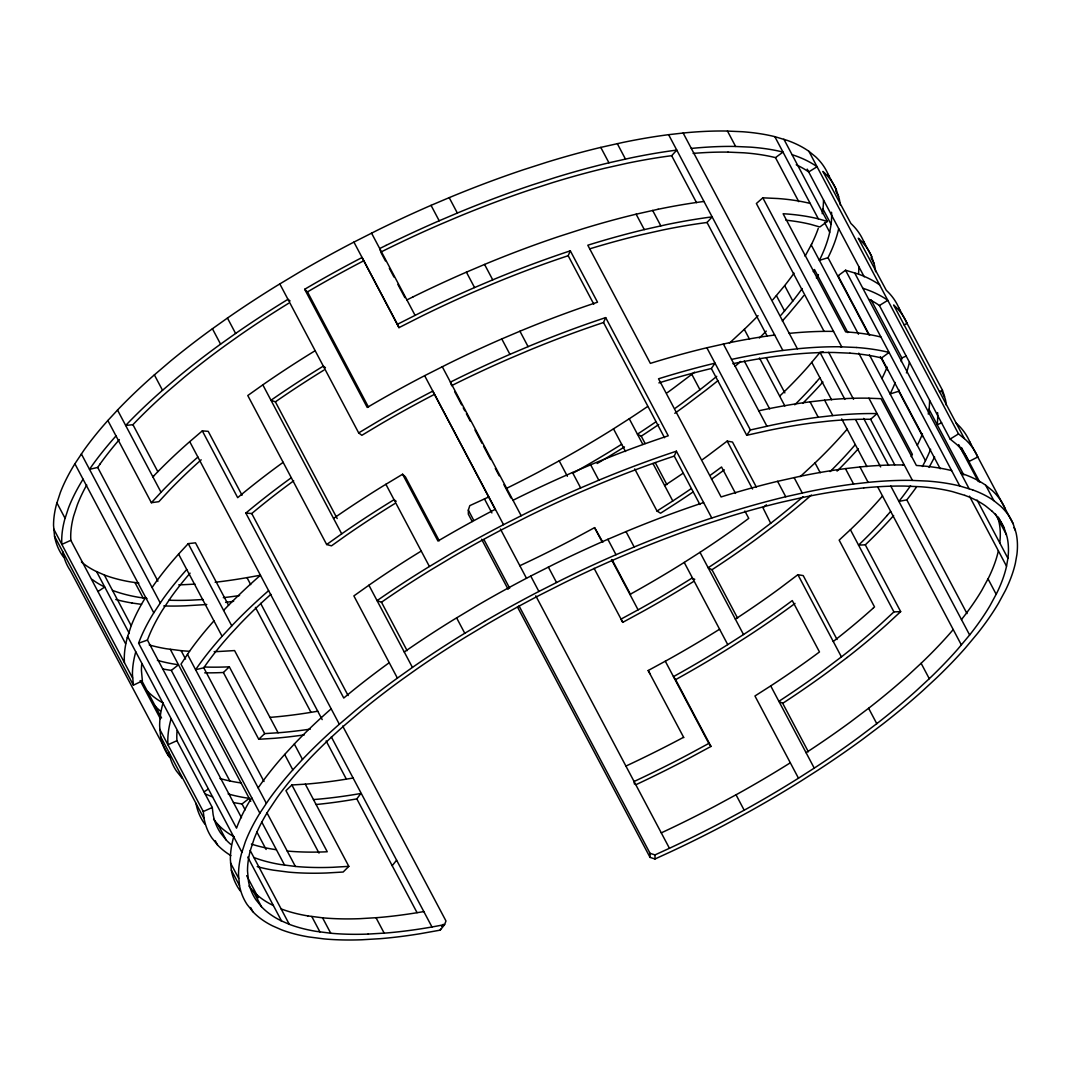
<?xml version="1.0" encoding="UTF-8"?>
<svg xmlns="http://www.w3.org/2000/svg" width="1071" height="1071" viewBox="0 0 1071 1071"><rect width="100%" height="100%" fill="white"/><g stroke="black" fill="none" stroke-linecap="round" stroke-linejoin="round"><path stroke-width="1.5" d="M823.479 200.076A350.565 128.48 -27.9 0 1 822.943 208.939L822.207 213.718M831.538 212.259A350.565 128.48 -27.9 0 1 831.096 224.348L829.623 232.702A344.527 126.271 -27.9 0 1 819.864 259.396L819.382 260.36L828.017 257.696L828.526 256.652A354.568 129.952 -27.9 0 0 838.566 229.194L838.66 228.699M871.071 299.853L901.822 357.928L901.273 361.543M929.561 400.447A350.565 128.48 -27.9 0 1 929.026 409.309L928.289 414.089M998.333 517.132L1004.263 528.338L1007.061 536.932A350.565 128.48 -27.9 0 1 1007.918 558.299L1006.445 566.653A344.527 126.271 -27.9 0 1 996.673 593.334L990.046 605.584A347.754 127.449 -27.9 0 1 969.63 634.983L957.835 649.08A360.914 132.282 -27.9 0 1 929.28 678.693L916.468 690.567A379.79 139.19 -27.9 0 1 877.122 723.394M909.386 362.279L909.306 362.761A354.568 129.952 -27.9 0 1 906.441 372.909M998.359 550.789L998.279 551.23A344.527 126.271 -27.9 0 1 988.52 577.925L981.893 590.161A347.754 127.449 -27.9 0 1 961.463 619.574M840.266 204.922A360.432 132.094 -27.9 0 0 839.195 198.644L836.331 189.821L828.164 174.399A376.296 137.918 -27.9 0 0 815.567 156.741L808.913 151.332A396.725 145.402 -27.9 0 0 787.68 140.542L774.828 136.66A422.764 154.947 -27.9 0 0 742.457 131.733L726.232 131.023A448.562 164.399 -27.9 0 0 684.195 132.911L668.612 134.678A467.264 171.253 -27.9 0 0 622.773 142.47L600.777 147.396A479.754 175.831 -27.9 0 0 547.187 162.109L523.478 169.727A480.437 176.086 -27.9 0 0 450.797 196.97L431.037 205.351A469.165 171.949 -27.9 0 0 377.849 229.997L353.912 242.1A448.977 164.546 -27.9 0 0 299.559 272.074L277.094 285.569A423.246 155.121 -27.9 0 0 227.454 318.06L212.419 328.743A399.416 146.392 -27.9 0 0 170.463 361.141L153.501 375.626A376.51 137.985 -27.9 0 0 118.506 409.002L107.85 420.515A361.797 132.603 -27.9 0 0 83.846 450.342L74.89 463.783A354.34 129.872 -27.9 0 0 60.351 492.499L56.535 504.12A357.071 130.863 -27.9 0 0 53.55 525.553L54.527 536.183A368.826 135.174 -27.9 0 0 62.265 555.327L63.403 556.933M83.056 479.206A354.34 129.872 -27.9 0 0 68.504 507.908L64.702 519.529A357.071 130.863 -27.9 0 0 61.716 540.962L61.837 544.403L70.833 540.32L70.713 536.973A347.178 127.235 -27.9 0 1 73.618 516.128L77.313 504.856A344.554 126.284 -27.9 0 1 86.738 484.962M127.262 637.7L131.077 626.08A354.34 129.872 -27.9 0 1 145.616 597.364M135.776 651.837L135.428 653.109A357.071 130.863 -27.9 0 0 132.443 674.543L133.406 685.172L142.376 680.888L141.439 670.553A347.178 127.235 -27.9 0 1 141.747 663.873M162.979 703.205L162.631 704.49A357.071 130.863 -27.9 0 0 159.646 725.924L160.61 736.553A368.826 135.174 -27.9 0 0 168.348 755.684L169.486 757.304M171.146 718.614L170.784 719.899A357.071 130.863 -27.9 0 0 167.799 741.333L167.933 744.76L176.929 740.69L176.795 737.343A347.178 127.235 -27.9 0 1 177.103 730.663M233.706 836.786L233.358 838.058A357.071 130.863 -27.9 0 0 230.372 859.491L231.336 870.121A368.826 135.174 -27.9 0 0 239.074 889.265L240.212 890.885M484.534 621.434L462.07 634.916A423.246 155.121 -27.9 0 0 412.429 667.42L397.395 678.104A399.416 146.392 -27.9 0 0 355.438 710.501L338.476 724.973A376.51 137.985 -27.9 0 0 303.481 758.362L292.825 769.875A361.797 132.603 -27.9 0 0 268.821 799.702L259.865 813.143A354.34 129.872 -27.9 0 0 245.326 841.86L241.511 853.48A357.071 130.863 -27.9 0 0 238.525 874.913L239.502 885.543A368.826 135.174 -27.9 0 0 247.24 904.674L253.144 912.01A389.242 142.657 -27.9 0 0 272.623 925.906L281.392 929.748A412.228 151.078 -27.9 0 0 308.769 936.938L323.884 938.892A438.508 160.717 -27.9 0 0 362.078 939.762L380.459 938.665A460.61 168.816 -27.9 0 0 419.993 933.751L440.221 930.137L444.585 924.648L445.978 920.98L342.68 726.058M472.231 521.55L468.335 514.187L468.335 510.117L469.794 505.646L484.467 498.925A452.082 165.684 -27.9 0 0 488.63 496.971M251.712 797.734A354.34 129.872 -27.9 0 0 237.16 826.437L236.53 828.151L138.614 643.189L139.23 641.489A354.34 129.872 -27.9 0 1 153.782 612.786L162.738 599.332A361.797 132.603 -27.9 0 1 186.742 569.504M241.484 817.695L147.437 640.083L148.039 638.436A344.554 126.284 -27.9 0 1 162.203 610.51L170.891 597.457A351.89 128.975 -27.9 0 1 190.089 573.159M440.221 930.137L440.583 929.173M568.166 255.728L570.321 250.828L597.524 302.209L594.204 303.307A480.437 176.086 -27.9 0 0 521.523 330.551L501.764 338.931A469.165 171.949 -27.9 0 0 448.575 363.578L424.638 375.68A448.977 164.546 -27.9 0 0 370.285 405.655L367.233 407.449L304.673 289.29L307.725 287.483A448.977 164.546 -27.9 0 1 362.078 257.509L398.961 327.646L422.376 315.798A459.272 168.321 -27.9 0 1 474.44 291.687L493.785 283.48A470.37 172.391 -27.9 0 1 564.939 256.799L568.166 255.728L593.816 304.177M451.507 385.694L457.745 382.588A459.272 168.321 -27.9 0 1 509.796 358.477L529.141 350.271A470.37 172.391 -27.9 0 1 600.296 323.589L603.535 322.518L605.677 317.618L668.25 435.79L664.93 436.888A480.437 176.086 -27.9 0 0 592.25 464.131L572.49 472.512A469.165 171.949 -27.9 0 0 519.301 497.145L512.996 500.291M676.403 451.199L673.083 452.297A480.437 176.086 -27.9 0 0 600.403 479.54L580.656 487.921A469.165 171.949 -27.9 0 0 527.468 512.567L503.531 524.67A448.977 164.546 -27.9 0 0 449.164 554.644L426.713 568.139A423.246 155.121 -27.9 0 0 377.059 600.63L381.477 602.223A413.379 151.506 -27.9 0 1 429.98 570.482L451.895 557.322A438.99 160.891 -27.9 0 1 505.043 528.016L528.472 516.168A459.272 168.321 -27.9 0 1 580.522 492.058L599.867 483.838A470.37 172.391 -27.9 0 1 671.022 457.17L674.261 456.099L676.403 451.199L711.773 517.989M805.071 256.223L811.698 243.974M881.942 378.532L882.424 377.554A344.527 126.271 -27.9 0 0 887.096 367.058M895.249 382.481A344.527 126.271 -27.9 0 1 890.59 392.963L890.108 393.941L898.743 391.263L899.252 390.232M917.312 445.308L917.793 444.345A344.527 126.271 -27.9 0 0 922.452 433.849M922.426 466.514L925.946 459.754A344.527 126.271 -27.9 0 0 930.619 449.258M934.622 457.022L929.066 467.438M813.237 271.632L814.469 269.49L847.884 332.612M911.167 456.594L912.398 454.439L858.768 353.162M658.879 382.909A469.754 172.163 -27.9 0 1 711.358 368.504L715.026 363.176A479.754 175.831 -27.9 0 0 661.436 377.889L658.531 378.786L721.091 496.957L724.009 496.047A479.754 175.831 -27.9 0 1 777.586 481.334L799.595 476.421A467.264 171.253 -27.9 0 1 845.434 468.616L861.017 466.849A448.562 164.399 -27.9 0 1 903.054 464.961M746.715 435.295L750.383 429.966L772.392 425.04A467.264 171.253 -27.9 0 1 818.231 417.235L833.814 415.481A448.562 164.399 -27.9 0 1 875.85 413.58L877.069 413.607L870.629 419.297L869.478 419.283A438.588 160.744 -27.9 0 0 828.378 421.131L813.117 422.844A457.384 167.638 -27.9 0 0 768.255 430.488L746.715 435.295L711.358 368.518M116.016 435.924A361.797 132.603 -27.9 0 0 91.999 465.751L89.509 469.352L97.689 467.425L100.165 463.877M152.082 587.51L154.572 583.923A361.797 132.603 -27.9 0 1 178.576 554.095L188.242 543.64L195.498 542.836L228.551 605.276M259.865 813.143L180.986 664.154L189.942 650.713A361.797 132.603 -27.9 0 1 213.946 620.885M268.607 590.643L267.75 591.393A376.51 137.985 -27.9 0 0 232.755 624.781L222.099 636.294A361.797 132.603 -27.9 0 0 198.095 666.122L195.605 669.71L203.785 667.795L206.248 664.248A351.89 128.975 -27.9 0 1 229.596 635.25L239.971 624.032A366.63 134.37 -27.9 0 1 270.883 594.338M258.165 787.881L260.668 784.28A361.797 132.603 -27.9 0 1 284.672 754.466L295.328 742.939A376.51 137.985 -27.9 0 1 330.323 709.564L331.18 708.801M794.026 273.172A347.754 127.449 -27.9 0 1 784.655 285.622L772.86 299.719M802.192 288.594A347.754 127.449 -27.9 0 1 792.808 301.045L781.027 315.142M823.171 351.797L820.011 352.413L808.23 366.51A360.914 132.282 -27.9 0 1 779.661 396.123M441.6 926.469L443.354 924.273M316.039 804.522A460.61 168.816 -27.9 0 0 349.266 800.171L356.83 798.899L360.793 793.491A451.761 165.563 -27.9 0 1 315.302 799.435L313.455 799.582M392.187 865.689L396.618 860.187M816.383 381.919L819.944 377.809M847.134 429.19L843.587 433.3A360.914 132.282 -27.9 0 1 815.031 462.913L802.219 474.788A379.79 139.19 -27.9 0 1 800.131 476.662M855.301 444.599L851.753 448.709A360.914 132.282 -27.9 0 1 830.119 471.588M882.504 495.98L878.956 500.09A360.914 132.282 -27.9 0 1 850.387 529.703L839.155 540.145L874.525 606.936L872.945 608.368M887.109 515.499L890.657 511.389M953.23 629.561L949.682 633.671A360.914 132.282 -27.9 0 1 921.114 663.284L908.302 675.158A379.79 139.19 -27.9 0 1 868.969 707.985L850.428 722.015A405.293 148.548 -27.9 0 1 806.075 752.699M107.85 420.515L151.372 502.714L162.042 491.201A376.51 137.985 -27.9 0 1 197.024 457.826L197.881 457.063M385.44 260.922L380.781 252.113L387.019 249.008A459.272 168.321 -27.9 0 1 439.07 224.897L458.415 216.69A470.37 172.391 -27.9 0 1 529.569 190.022L552.797 182.552A469.754 172.163 -27.9 0 1 605.262 168.147L626.803 163.328A457.384 167.638 -27.9 0 1 671.678 155.697L676.778 150.087A467.264 171.253 -27.9 0 0 630.939 157.892L608.944 162.805A479.754 175.831 -27.9 0 0 555.354 177.518L531.631 185.136A480.437 176.086 -27.9 0 0 458.95 212.379L439.204 220.773A469.165 171.949 -27.9 0 0 386.015 245.406M290.067 300.924L287.952 299.318L285.261 300.978A423.246 155.121 -27.9 0 0 235.607 333.469L220.572 344.152A399.416 146.392 -27.9 0 0 178.629 376.564L161.654 391.035A376.51 137.985 -27.9 0 0 126.673 424.411L125.668 425.482L132.938 424.678L133.875 423.674A366.63 134.37 -27.9 0 1 167.96 391.156L184.466 377.086A389.59 142.791 -27.9 0 1 225.379 345.478L240.024 335.076A413.379 151.506 -27.9 0 1 288.527 303.334M152.872 476.849L153.876 475.792M223.598 610.43L224.602 609.372A376.51 137.985 -27.9 0 1 259.597 575.984L260.454 575.221L246.544 577.711A451.761 165.563 -27.9 0 1 215.151 582.263M319.011 853.092L285.957 790.666L291.888 784.976L305.302 784.159L348.825 866.359L343.175 872.022L326.695 872.985A438.508 160.717 -27.9 0 1 288.514 872.115L273.4 870.161A412.228 151.078 -27.9 0 1 257.214 866.613M204.695 672.842A438.508 160.717 -27.9 0 0 220.626 672.615L223.384 672.494L229.328 666.818L264.684 733.608L279.933 732.644A451.761 165.563 -27.9 0 0 310.295 729.123M223.384 672.494L258.754 739.285L264.684 733.608M758.094 315.677A360.914 132.282 -27.9 0 1 744.305 329.333L731.493 341.221A379.79 139.19 -27.9 0 1 729.405 343.081M887.123 515.499A360.914 132.282 -27.9 0 1 858.554 545.112L865.301 544.831L900.671 611.621L893.924 611.902L881.098 623.777A379.79 139.19 -27.9 0 1 841.766 656.617L823.224 670.633A405.293 148.548 -27.9 0 1 778.871 701.331L782.7 703.326L808.337 751.762M900.671 611.621L887.511 623.804A389.603 142.791 -27.9 0 1 847.174 657.474M810.198 203.436A422.764 154.947 -27.9 0 0 777.827 198.523L762.82 197.827L756.38 203.517L824.001 331.22M242.046 495.23L208.216 431.345L202.312 430.877L188.857 442.403A376.51 137.985 -27.9 0 0 153.876 475.792M389.242 662.695A399.416 146.392 -27.9 0 0 347.285 695.092L343.764 698.038L245.835 513.076L249.356 510.144A399.416 146.392 -27.9 0 1 291.312 477.733M245.835 513.076L251.739 513.545L255.193 510.666A389.59 142.791 -27.9 0 1 293.695 480.812M162.712 668.947A412.228 151.078 -27.9 0 0 167.317 669.777L171.306 670.406L178.496 664.783L174.533 664.167A402.308 147.45 -27.9 0 1 157.41 660.338M233.438 802.527A412.228 151.078 -27.9 0 0 238.043 803.357L242.033 803.973L249.222 798.35L245.259 797.748A402.308 147.45 -27.9 0 1 228.136 793.919M667.233 392.722A405.293 148.548 -27.9 0 0 673.619 388.063L692.161 374.047A379.79 139.19 -27.9 0 0 694.557 372.173M675.386 408.131A405.293 148.548 -27.9 0 0 681.785 403.486L700.314 389.456A379.79 139.19 -27.9 0 0 716.74 376.323M737.611 618.195L711.974 569.745L708.145 567.75A405.293 148.548 -27.9 0 0 752.511 537.066L771.04 523.036A379.79 139.19 -27.9 0 0 802.982 496.757M833.251 641.475L833.613 641.194A379.79 139.19 -27.9 0 0 872.945 608.368M847.174 657.474L828.124 671.878A415.16 152.149 -27.9 0 1 782.687 703.326M519.02 605.865L650.043 853.319L654.983 854.912L669.442 848.286A452.082 165.684 -27.9 0 0 723.3 821.511L746.246 809.074A429.123 157.276 -27.9 0 0 797.801 778.63L814.241 768.121A405.293 148.548 -27.9 0 0 858.594 737.424L877.136 723.407M756.327 487.051L732.497 442.042L727.169 441.105L708.975 454.854A405.293 148.548 -27.9 0 1 702.589 459.513M837.04 639.494L803.223 575.609L797.895 574.685L779.701 588.434A405.293 148.548 -27.9 0 1 735.349 619.118M724.277 469.848L722.041 471.521A415.16 152.149 -27.9 0 1 711.505 479.152M795.003 603.428L792.768 605.102A415.16 152.149 -27.9 0 1 747.33 636.535L730.542 647.272A439.284 160.998 -27.9 0 1 677.756 678.452L675.6 679.643L673.458 676.644L675.52 675.493A429.123 157.276 -27.9 0 0 727.075 645.05L743.515 634.541A405.293 148.548 -27.9 0 0 787.868 603.843L792.272 600.577L819.476 651.944L815.071 655.224A405.293 148.548 -27.9 0 1 770.718 685.909L754.948 695.989L798.471 778.202M728.026 152.122L743.863 152.805A412.951 151.346 -27.9 0 1 775.484 157.624L782.995 152.069A422.764 154.947 -27.9 0 0 750.624 147.142L734.398 146.432A448.562 164.399 -27.9 0 0 692.361 148.334L691.317 148.441M869.558 335.317L838.044 275.796L845.555 270.227L858.407 274.109A396.725 145.402 -27.9 0 1 879.639 284.899M849.946 353.176A412.951 151.346 -27.9 0 1 881.58 357.982L889.077 352.439A422.764 154.947 -27.9 0 0 856.706 347.513M783.892 139.23L827.414 221.443L819.797 226.985L810.841 224.415A412.951 151.346 -27.9 0 0 785.9 220.184M341.703 533.84L262.823 384.85L247.776 395.534L326.668 544.523L341.703 533.84A423.246 155.121 -27.9 0 1 391.357 501.348L394.048 499.688L396.163 501.295M421.251 551.07L418.547 552.716A423.246 155.121 -27.9 0 0 368.906 585.221L353.872 595.904L397.395 678.104M98.01 591.487L104.73 587.002L103.9 586.613A379.388 139.043 -27.9 0 1 92.106 579.411M204.092 791.844L208.135 789.166M647.486 406.592A405.293 148.548 -27.9 0 1 629.266 418.761L612.826 429.27A429.123 157.276 -27.9 0 1 561.258 459.713L538.325 472.15A452.082 165.684 -27.9 0 1 507.172 488.041M691.009 488.791A405.293 148.548 -27.9 0 1 672.789 500.96L657.018 511.041L634.728 468.937M744.867 511.028L748.749 518.364L744.345 521.644A405.293 148.548 -27.9 0 1 699.992 552.328L683.552 562.851A429.123 157.276 -27.9 0 1 631.984 593.294L629.935 594.432M621.662 444.251L620.979 444.693A429.123 157.276 -27.9 0 1 573.199 473.021M719.592 629.213L718.909 629.641A429.123 157.276 -27.9 0 1 667.353 660.084L648.183 670.513L683.793 737.598M790.318 762.78L789.635 763.221A429.123 157.276 -27.9 0 1 738.08 793.665L715.147 806.102A452.082 165.684 -27.9 0 1 661.289 832.863M869.17 299.425A386.765 141.747 -27.9 0 1 879.425 305.503L887.792 300.322A396.725 145.402 -27.9 0 0 866.559 289.531L862.784 288.233M950.138 439.083L958.518 433.902L965.185 439.311A376.296 137.918 -27.9 0 1 977.796 456.969L968.894 461.547A366.295 134.25 -27.9 0 0 956.631 444.358L950.138 439.083L879.411 305.516M315.155 350.699L312.464 352.359A423.246 155.121 -27.9 0 0 262.81 384.85M439.244 540.748L405.414 476.863L402.602 474.239L383.19 485.926A423.246 155.121 -27.9 0 0 333.536 518.431M530.734 576.051A448.977 164.546 -27.9 0 0 476.367 606.012L453.917 619.507A423.246 155.121 -27.9 0 0 404.262 651.998M279.799 283.909L358.678 432.898L378.451 421.064A448.977 164.546 -27.9 0 1 432.804 391.089L495.324 509.635M304.673 289.29L307.484 291.914L310.443 290.161A438.99 160.891 -27.9 0 1 363.591 260.855M693.954 581.258A439.284 160.998 -27.9 0 1 642.386 611.661L622.76 622.345L620.979 619.132L640.15 608.716A429.123 157.276 -27.9 0 0 691.719 578.273L694.758 579.277M602.866 542.274L594.579 527.642L573.695 538.941A452.082 165.684 -27.9 0 1 519.837 565.716M636.027 784.655A461.869 169.272 -27.9 0 0 689.63 757.973L710.97 746.433L708.828 743.421L687.943 754.72A452.082 165.684 -27.9 0 1 634.086 781.495L634.434 784.039M683.552 737.303L679.777 739.311A452.082 165.684 -27.9 0 1 625.919 766.073M398.961 327.646L397.435 324.299L421.372 312.197A469.165 171.949 -27.9 0 1 474.56 287.564L494.32 279.183A480.437 176.086 -27.9 0 1 567.001 251.926L570.321 250.828M904.098 324.928L907.057 323.402M484.534 621.434A448.977 164.546 -27.9 0 1 538.887 591.46L562.824 579.357A469.165 171.949 -27.9 0 1 616.012 554.711L635.772 546.33A480.437 176.086 -27.9 0 1 708.453 519.087L732.162 511.456A479.754 175.831 -27.9 0 1 785.753 496.743L807.748 491.83A467.264 171.253 -27.9 0 1 853.6 484.025L869.183 482.271A448.562 164.399 -27.9 0 1 911.22 480.37L927.446 481.08A422.764 154.947 -27.9 0 1 959.817 486.006L972.655 489.889M939.454 391.705L942.426 390.179L898.89 307.979A376.296 137.918 -27.9 0 0 886.293 290.321L858.259 238.204L859.103 238.94A376.296 137.918 -27.9 0 1 871.7 256.598L874.565 265.434A360.432 132.094 -27.9 0 1 875.623 271.713M386.015 245.406L379.71 248.539L380.419 250.922M406.913 299.92L413.219 296.787M538.887 591.46L530.734 576.037L554.671 563.935A469.165 171.949 -27.9 0 1 607.859 539.302L627.606 530.921A480.437 176.086 -27.9 0 1 700.287 503.678L703.607 502.567M230.881 855.609A389.242 142.657 -27.9 0 1 217.761 845.233L211.857 837.897A368.826 135.174 -27.9 0 1 204.133 818.753L203.289 811.55L212.286 807.48L176.929 740.69M517.467 606.989L650.043 857.389L654.997 858.982L669.977 852.114A461.869 169.272 -27.9 0 0 724.987 824.764L748.482 812.032A439.284 160.998 -27.9 0 0 801.282 780.853L818.057 770.116A415.16 152.149 -27.9 0 0 863.494 738.669L882.544 724.264A389.603 142.791 -27.9 0 0 922.881 690.594L936.027 678.412A370.861 135.923 -27.9 0 0 965.399 647.955L977.528 633.443A357.553 131.05 -27.9 0 0 998.52 603.214L1005.348 590.603A354.568 129.952 -27.9 0 0 1015.388 563.132L1016.901 554.564A360.432 132.094 -27.9 0 0 1016.004 532.595L1013.139 523.759L969.616 441.56A376.296 137.918 -27.9 0 0 957.019 423.902L956.189 423.152M413.219 296.787A469.165 171.949 -27.9 0 1 466.407 272.154L486.154 263.761A480.437 176.086 -27.9 0 1 558.834 236.517L582.557 228.886A479.754 175.831 -27.9 0 1 636.147 214.187L658.143 209.26M451.145 384.502L450.436 382.119L456.741 378.987A469.165 171.949 -27.9 0 1 509.93 354.354L529.676 345.96A480.437 176.086 -27.9 0 1 602.357 318.716L605.677 317.618M901.822 357.928L906.32 356.067M941.677 422.858L937.179 424.718A350.565 128.48 -27.9 0 0 937.62 412.63M138.614 643.189L147.437 640.083M774.708 335.036A467.264 171.253 -27.9 0 0 728.856 342.84L706.86 347.767A479.754 175.831 -27.9 0 0 653.283 362.467L650.365 363.377L587.805 245.219L590.71 244.308A479.754 175.831 -27.9 0 1 644.3 229.596L666.296 224.669A467.264 171.253 -27.9 0 1 712.148 216.878L707.034 222.487L767.251 336.214M731.547 359.414L737.022 358.25A467.264 171.253 -27.9 0 1 782.874 350.445L798.457 348.691A448.562 164.399 -27.9 0 1 840.494 346.79M758.75 410.795L764.225 409.631A467.264 171.253 -27.9 0 1 810.078 401.826L825.661 400.059A448.562 164.399 -27.9 0 1 867.697 398.171L881.031 398.693L916.388 465.483L919.279 465.671A422.764 154.947 -27.9 0 1 951.65 470.597M916.428 487.091A357.553 131.05 -27.9 0 1 906.802 499.876L898.904 501.402A347.754 127.449 -27.9 0 0 910.537 485.725M317.726 711.198L317.27 711.291A451.761 165.563 -27.9 0 1 271.766 717.235L269.932 717.369M353.095 777.988L352.627 778.082A451.761 165.563 -27.9 0 1 307.136 784.026L305.302 784.159M423.821 911.568L423.353 911.649A451.761 165.563 -27.9 0 1 377.862 917.593L359.91 918.677A428.708 157.129 -27.9 0 1 322.572 917.82L307.819 915.906M444.585 924.648L431.519 927.071A451.761 165.563 -27.9 0 1 386.029 933.015L368.063 934.086M151.372 502.714L158.856 501.67L169.245 490.464A366.63 134.37 -27.9 0 1 201.201 459.82M789.247 333.389L790.291 333.268A448.562 164.399 -27.9 0 1 832.328 331.381L833.546 331.408M863.748 487.907L848.486 489.634A457.384 167.638 -27.9 0 0 803.611 497.279L782.071 502.085A469.754 172.163 -27.9 0 0 729.605 516.49L706.391 523.96A470.37 172.391 -27.9 0 0 635.237 550.628L615.892 558.848A459.272 168.321 -27.9 0 0 563.828 582.959L540.413 594.793A438.99 160.891 -27.9 0 0 487.251 624.098L465.35 637.272A413.379 151.506 -27.9 0 0 416.833 669.014L402.187 679.429A389.59 142.791 -27.9 0 0 361.275 711.037L344.768 725.107A366.63 134.37 -27.9 0 0 310.684 757.612L300.308 768.831A351.89 128.975 -27.9 0 0 276.974 797.828L268.286 810.867A344.554 126.284 -27.9 0 0 254.135 838.807L250.44 850.079A347.178 127.235 -27.9 0 0 247.521 870.924L248.472 881.246A358.999 131.572 -27.9 0 0 255.996 899.881L261.739 907.003A379.388 139.043 -27.9 0 0 280.722 920.551M348.825 866.359L332.706 867.296A428.708 157.129 -27.9 0 1 295.368 866.439L280.615 864.538A402.308 147.45 -27.9 0 1 253.907 857.523M194.962 584.11L183.087 584.726A428.708 157.129 -27.9 0 1 178.763 584.86M203.115 599.519L191.254 600.148A428.708 157.129 -27.9 0 1 168.91 600.215M229.328 666.818L226.61 666.938A428.708 157.129 -27.9 0 1 204.28 667.005M258.754 739.285L274.363 738.294A460.61 168.816 -27.9 0 0 304.365 734.853M840.481 346.803L856.72 347.499M903.054 464.961L904.272 464.988M848.553 332.09L845.662 331.903L783.102 213.745L785.994 213.919A422.764 154.947 -27.9 0 1 818.364 218.845L827.414 221.443M849.959 353.176L834.108 352.493A438.588 160.744 -27.9 0 0 793.009 354.34L777.76 356.067A457.384 167.638 -27.9 0 0 732.885 363.698M189.54 651.288A428.708 157.129 -27.9 0 1 181.119 650.659L166.366 648.758A402.308 147.45 -27.9 0 1 149.244 644.929M368.076 934.086A428.708 157.129 -27.9 0 1 330.725 933.229L315.985 931.328A402.308 147.45 -27.9 0 1 289.264 924.313L280.709 920.565M138.815 583.093L131.01 581.968A402.308 147.45 -27.9 0 1 104.289 574.953L95.734 571.204A379.388 139.043 -27.9 0 1 81.396 561.967M146.968 598.515L139.163 597.377A402.308 147.45 -27.9 0 1 112.455 590.362M141.559 604.365L131.947 603M241.055 782.941L237.093 782.339A402.308 147.45 -27.9 0 1 219.97 778.497M276.425 849.731L272.462 849.129A402.308 147.45 -27.9 0 1 251.404 844.095M838.044 275.796L838.794 275.983M326.668 544.523L331.461 545.849L346.12 535.433A413.379 151.506 -27.9 0 1 394.623 503.691M964.824 495.351L952.293 491.576A412.951 151.346 -27.9 0 0 920.672 486.756L904.834 486.073A438.588 160.744 -27.9 0 0 863.735 487.921M337.178 518.551L275.394 401.866L270.976 400.259A423.246 155.121 -27.9 0 1 320.631 367.768L323.322 366.108L325.437 367.714M792.058 154.652L795.847 155.951A396.725 145.402 -27.9 0 1 817.079 166.741L808.685 171.936A386.765 141.747 -27.9 0 0 796.248 164.787M960.714 473.181L964.502 474.48A396.725 145.402 -27.9 0 1 985.735 485.27L992.389 490.679A376.296 137.918 -27.9 0 1 1005 508.35M205.297 793.946L210.666 796.168A412.228 151.078 -27.9 0 0 212.594 796.891M273.386 905.544L272.556 905.142A379.388 139.043 -27.9 0 1 253.559 891.608L248.954 886.052M645.13 443.514L641.248 436.165L637.419 434.17A405.293 148.548 -27.9 0 0 655.639 422.001M657.018 511.041L660.579 513.21L676.604 502.955A415.16 152.149 -27.9 0 0 692.95 492.071M972.655 489.902A396.725 145.402 -27.9 0 1 993.888 500.679L1000.555 506.101A376.296 137.918 -27.9 0 1 1013.153 523.759M358.678 432.898L361.851 435.308L381.169 423.741A438.99 160.891 -27.9 0 1 434.317 394.436M992 511.148L985.507 505.873A386.765 141.747 -27.9 0 0 964.81 495.364M147.236 690.956L147.49 691.223A379.388 139.043 -27.9 0 0 163.287 703.112M155.389 706.378L155.643 706.646A379.388 139.043 -27.9 0 0 160.275 710.957M213.598 819.261L218.216 824.804A379.388 139.043 -27.9 0 0 234.014 836.692M212.286 807.48L213.102 814.469A358.999 131.572 -27.9 0 0 220.639 833.091L226.369 840.213A379.388 139.043 -27.9 0 0 231.001 844.537M204.856 824.094L203.704 822.474A368.826 135.174 -27.9 0 1 195.966 803.344M648.183 670.513L649.963 673.713M836.344 189.808A376.296 137.918 -27.9 0 0 823.733 172.163L822.889 171.414L850.936 223.531A376.296 137.918 -27.9 0 1 863.547 241.189L871.7 256.612M835.661 190.852L838.633 196.462M871.018 257.642L873.99 263.252M941.744 391.223L945.291 399.014A360.432 132.094 -27.9 0 1 946.349 405.293M1013.956 527.601L1015.442 530.399M964.342 438.561L893.616 304.994L894.459 305.73A376.296 137.918 -27.9 0 1 907.07 323.388M808.913 151.332L958.518 433.902M985.722 485.283L993.888 500.693M961.477 447.544L979.778 482.097M958.679 444.626L978.345 481.615M995.441 514.04L1006.499 534.777M807.213 169.124L864.217 276.8M822.93 208.939L831.096 224.361M929.026 409.309L963.78 474.948M977.073 500.05L1007.905 558.299M854.618 272.81L969.108 488.697M824.509 222.447L829.704 232.26M969.429 496.141L1006.526 566.198M774.828 136.66L818.351 218.859M845.555 270.227L959.803 486.006M775.471 157.624L798.792 201.669M881.567 357.995L940.218 468.777M828.017 257.696L868.688 334.5M880.416 356.656L887.457 369.95M898.743 391.263L922.841 436.767M811.216 244.951L858.487 334.219M869.438 354.889L925.464 460.731M988.038 578.889L996.191 594.311M727.463 131.037L735.616 146.459M762.82 197.827L841.712 346.817M868.916 398.198L912.438 480.397M870.629 419.297L894.727 464.801M828.686 352.346L853.56 399.322M863.668 418.4L888.542 465.376M906.802 499.876L967.019 613.603M784.655 285.622L792.821 301.045M820.011 352.413L844.885 399.389M855.769 419.939L880.643 466.916M890.737 485.993L969.63 634.983M776.408 295.609L784.574 311.018M811.778 362.4L831.591 399.831M841.699 418.908L866.961 466.621M877.845 487.171L961.383 644.97M683.151 133.018L797.4 348.798M824.603 400.179L832.769 415.588M859.973 466.969L868.126 482.378M668.612 134.678L782.861 350.458M810.064 401.826L818.231 417.248M845.434 468.616L853.587 484.038M671.664 155.697L696.538 202.673M766.207 357.674L784.869 392.896M744.305 329.333L749.499 339.146M759.459 357.968L784.856 405.936M815.031 462.913L820.225 472.726M850.401 529.703L893.924 611.902M921.114 663.284L929.28 678.693M744.305 360.994L769.674 408.908M617.298 143.634L625.451 159.057M652.654 210.425L660.82 225.847M723.38 344.005L766.903 426.204M794.106 477.586L802.273 492.995M600.777 147.396L608.944 162.805M636.134 214.187L644.3 229.596M706.86 347.767L750.383 429.966M777.586 481.334L785.753 496.757M691.799 374.315L699.965 389.737M727.169 441.105L752.538 489.019M770.692 523.317L762.887 507.627A379.79 139.19 -27.9 0 0 766.475 504.816M797.895 574.685L841.418 656.884M868.621 708.266L876.774 723.675M735.536 493.41L721.546 466.996L717.142 470.263A405.293 148.548 -27.9 0 1 710.756 474.922M603.535 322.518L664.529 437.731M674.261 456.099L699.912 504.535M655.238 462.592L666.885 484.614M629.266 418.761L642.868 444.452M652.975 463.529L672.789 500.96M699.992 552.341L743.515 634.541M770.718 685.909L814.241 768.121M613.496 428.842L625.504 451.507M684.222 562.422L727.745 644.622M449.204 197.64L457.357 213.062M484.561 264.43L492.727 279.839M519.93 331.22L528.083 346.629M590.657 464.801L598.809 480.21M626.013 531.591L634.179 547M431.037 205.351L439.204 220.773M466.407 272.141L474.56 287.564M501.764 338.931L509.93 354.354M572.49 472.512L580.656 487.921M607.859 539.302L616.012 554.711M612.09 559.691L630.538 594.539M675.6 679.643L710.97 746.433M559.209 460.865L567.376 476.274M594.579 527.642L602.263 542.167M611.487 559.584L638.102 609.854M665.305 661.222L708.828 743.421M736.031 794.802L744.184 810.212M594.084 568.313L622.76 622.345M371.543 233.13L415.066 315.329M442.269 366.71L521.162 515.7M548.365 567.081L556.518 582.49M389.322 268.259L393.994 277.068M397.877 284.404L404.865 297.618M454.626 391.598L461.668 404.892M463.234 407.85L464.801 410.795M466.367 413.754L470.276 421.144M474.962 430.007L482.004 443.3M483.57 446.246L490.612 459.539M495.297 468.402L499.206 475.792M503.906 484.654L510.934 497.948M353.912 242.1L397.435 324.299M424.638 375.68L503.531 524.67M484.467 498.925L491.897 512.942M500.411 529.02L526.517 578.327M535.768 595.811L669.442 848.286M468.335 510.117L473.797 520.439M483.931 539.583L509.662 588.193M481.589 539.235L508.109 589.304M307.484 291.914L368.491 407.127M402.602 474.239L437.959 541.029L441.011 539.235A448.977 164.546 -27.9 0 1 495.364 509.261M385.881 484.279L429.404 566.479M456.607 617.86L464.774 633.269M381.477 602.223L407.127 650.673M227.454 318.06L235.62 333.469M368.906 585.221L412.429 667.42M212.419 328.743L220.572 344.152M251.739 513.545L348.115 695.561M202.312 430.877L237.682 497.667L241.203 494.722A399.416 146.392 -27.9 0 1 283.146 462.324M154.358 374.863L162.524 390.272M189.728 441.654L339.333 724.224M246.999 577.617L250.708 584.632M260.641 603.375L322.184 719.605M331.327 736.888L431.974 926.977M255.434 607.391L310.951 712.269M326.133 740.918L346.335 779.086M356.83 798.899L417.061 912.666M132.938 424.678L157.812 471.642M117.515 410.059L161.038 492.272M188.242 543.64L231.764 625.839M294.324 744.01L302.491 759.419M278.099 732.792L234.576 650.579L218.457 651.516A428.708 157.129 -27.9 0 1 214.133 651.65M376.028 917.74L384.181 933.149M178.576 554.095L222.099 636.294M284.658 754.466L292.825 769.875M291.888 784.976L327.257 851.766L324.54 851.887A428.708 157.129 -27.9 0 1 287.202 851.03M97.689 467.425L157.919 581.165M203.785 667.795L264.002 781.522M81.356 453.93L160.235 602.919M187.438 654.301L266.331 803.29M181.119 650.659L185.578 659.067M267 812.862L295.368 866.439M322.572 917.82L330.738 933.229M74.89 463.783L153.782 612.786M134.973 582.57L143.126 597.993M170.329 649.361L250.775 801.295M261.659 821.845L284.578 865.14M311.781 916.522L319.948 931.931M171.306 670.406L229.957 781.174M242.033 803.973L245.139 809.85M256.799 831.872L266.13 849.477M104.302 574.94L131.117 625.584M250.199 850.508L289.277 924.3M96.564 571.593L129.323 633.47M247.736 857.095L281.539 920.953M56.897 502.848L65.05 518.257M127.61 636.415L241.872 852.195M70.833 540.32L125.575 643.711M246.665 875.676L258.325 897.699M141.76 680.62L161.547 717.985M217.962 824.536L226.115 839.959M253.318 891.326L261.485 906.735M140.154 680.554L160.355 718.721M53.684 528.98L132.563 677.983M159.766 729.351L203.289 811.55M230.493 862.931L238.659 878.34M54.527 536.183L133.406 685.172M160.61 736.553L204.133 818.753M231.336 870.121L239.502 885.543M180.597 775.23L182.124 778.135L176.501 771.107A368.826 135.174 -27.9 0 1 168.763 751.962M215.271 840.722L217.493 844.925M250.627 907.512L252.85 911.716M168.709 755.845L70.405 570.736A368.826 135.174 -27.9 0 1 62.68 551.592M969.616 441.56L970.754 444.425M942.426 390.179L944.716 396.819M898.89 307.979L900.028 310.844M863.534 241.189L864.658 244.054M828.164 174.399L829.302 177.264M961.838 448.923L962.963 452.578M998.333 519.368L998.895 521.51A350.565 128.48 -27.9 0 1 999.752 542.89M124.41 662.561L124.276 659.134A357.071 130.863 -27.9 0 1 127.262 637.7M654.983 854.912L654.997 858.982M650.043 853.319L650.043 857.389M991.987 511.148A366.295 134.25 -27.9 0 1 1004.277 528.338M307.832 915.906A402.308 147.45 -27.9 0 1 281.111 908.891M893.642 515.539A370.861 135.923 -27.9 0 1 865.301 544.831M848.553 332.09A422.764 154.947 -27.9 0 1 880.924 337.017M707.034 222.487A457.384 167.638 -27.9 0 0 662.159 230.118L640.632 234.937A469.754 172.163 -27.9 0 0 589.693 248.86M275.381 401.853A413.379 151.506 -27.9 0 1 323.897 370.124M858.273 448.762A370.861 135.923 -27.9 0 1 837.067 471.106M811.39 495.043A389.603 142.791 -27.9 0 1 776.448 523.893L757.398 538.311A415.16 152.149 -27.9 0 1 711.961 569.745M682.843 473.382A405.293 148.548 -27.9 0 1 664.622 485.551M822.916 381.972A370.861 135.923 -27.9 0 1 802.661 403.379M816.397 381.919A360.914 132.282 -27.9 0 1 794.762 404.798M658.13 209.26A467.264 171.253 -27.9 0 1 703.982 201.455M858.835 266.866A350.565 128.48 -27.9 0 1 858.54 273.547M674.81 413.312A415.16 152.149 -27.9 0 0 686.685 404.731L705.722 390.326A389.603 142.791 -27.9 0 0 717.824 380.727M658.745 424.504A415.16 152.149 -27.9 0 1 641.234 436.165M163.769 605.945A438.508 160.717 -27.9 0 0 185.256 605.825L203.637 604.713A460.61 168.816 -27.9 0 0 206.783 604.446M693.124 153.407A438.588 160.744 -27.9 0 1 728.026 152.122M100.152 463.877A351.89 128.975 -27.9 0 1 119.363 439.592M766.247 331.1A360.914 132.282 -27.9 0 1 759.393 338.008M818.271 228.377A344.527 126.271 -27.9 0 1 811.698 243.974M624.46 446.915A439.284 160.998 -27.9 0 1 603.415 459.78M602.17 460.53A439.284 160.998 -27.9 0 1 597.149 463.502M782.285 321.019A370.861 135.923 -27.9 0 0 788.577 314.017L800.706 299.505A357.553 131.05 -27.9 0 0 803.692 295.676M131.947 602.986A412.228 151.078 -27.9 0 1 115.762 599.465M818.431 274.645A357.553 131.05 -27.9 0 1 816.343 277.911M740.663 361.463A389.603 142.791 -27.9 0 1 735.134 366.269M233.639 601.273A460.61 168.816 -27.9 0 1 225.606 602.371M239.569 595.543A451.761 165.563 -27.9 0 1 223.317 597.672"/></g></svg>
